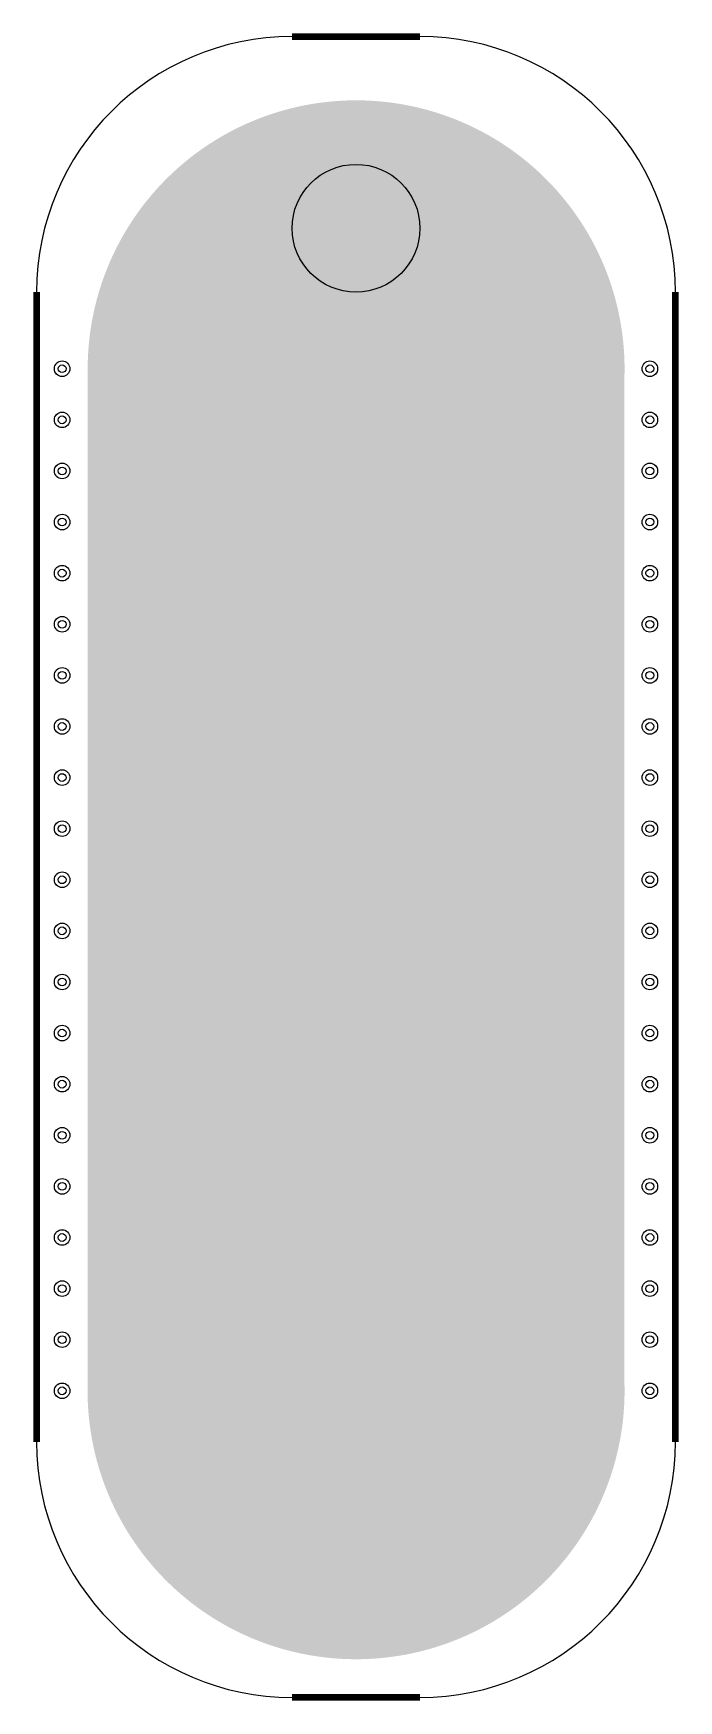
# Model space of a CAD drawing. Header units: millimetres. Extents: x -0.1 to 25.1, y -0.1 to 65.1.
import ezdxf

# ---------------------------------------------------------------- set-up
doc = ezdxf.new("R2010")
doc.units = ezdxf.units.MM
for name, color, linetype, true_color in [('BoardOutLine', 7, 'Continuous', 0xff00ff), ('BottomSilkLayer', 7, 'Continuous', 0x66cc33), ('Hole', 7, 'Continuous', 0x222222), ('Multi-Layer', 7, 'Continuous', 0xc0c0c0), ('TopSilkLayer', 7, 'Continuous', 0xffcc00)]:
    doc.layers.add(name, color=color, linetype=linetype, true_color=true_color)

msp = doc.modelspace()

# ---------------------------------------------------------------- hatches: boundary and pattern name
at = {"layer": 'BottomSilkLayer'}
for points in [[(2, 52), (2.001, 52.147), (2.004, 52.293), (2.009, 52.44), (2.016, 52.586), (2.026, 52.733), (2.037, 52.879), (2.05, 53.025), (2.065, 53.171), (2.083, 53.317), (2.102, 53.462), (2.124, 53.607), (2.147, 53.752), (2.173, 53.896), (2.2, 54.04), (2.23, 54.184), (2.261, 54.327), (2.295, 54.47), (2.33, 54.612), (2.368, 54.754), (2.407, 54.896), (2.448, 55.036), (2.492, 55.176), (2.537, 55.316), (2.584, 55.455), (2.634, 55.593), (2.685, 55.73), (2.738, 55.867), (2.793, 56.003), (2.849, 56.138), (2.908, 56.273), (2.969, 56.406), (3.031, 56.539), (3.096, 56.671), (3.162, 56.802), (3.23, 56.932), (3.299, 57.061), (3.371, 57.189), (3.444, 57.316), (3.519, 57.442), (3.596, 57.567), (3.675, 57.691), (3.755, 57.813), (3.837, 57.935), (3.921, 58.055), (4.006, 58.175), (4.093, 58.293), (4.182, 58.41), (4.272, 58.525), (4.364, 58.639), (4.458, 58.752), (4.553, 58.864), (4.649, 58.975), (4.748, 59.084), (4.847, 59.191), (4.948, 59.297), (5.051, 59.402), (5.155, 59.506), (5.261, 59.607), (5.367, 59.708), (5.476, 59.807), (5.585, 59.904), (5.697, 60), (5.809, 60.094), (5.923, 60.187), (6.037, 60.278), (6.154, 60.368), (6.271, 60.455), (6.39, 60.542), (6.51, 60.626), (6.631, 60.709), (6.753, 60.79), (6.876, 60.87), (7.001, 60.947), (7.126, 61.023), (7.253, 61.098), (7.38, 61.17), (7.509, 61.241), (7.638, 61.31), (7.769, 61.377), (7.9, 61.442), (8.032, 61.505), (8.165, 61.567), (8.299, 61.626), (8.434, 61.684), (8.57, 61.74), (8.706, 61.794), (8.843, 61.846), (8.981, 61.896), (9.12, 61.945), (9.259, 61.991), (9.399, 62.035), (9.539, 62.078), (9.68, 62.118), (9.822, 62.156), (9.964, 62.193), (10.106, 62.227), (10.249, 62.26), (10.393, 62.29), (10.537, 62.319), (10.681, 62.345), (10.825, 62.37), (10.97, 62.392), (11.116, 62.413), (11.261, 62.431), (11.407, 62.447), (11.553, 62.462), (11.699, 62.474), (11.845, 62.484), (11.992, 62.492), (12.138, 62.499), (12.285, 62.503), (12.432, 62.505), (12.578, 62.505), (12.725, 62.503), (12.872, 62.499), (13.018, 62.492), (13.165, 62.484), (13.311, 62.474), (13.457, 62.462), (13.603, 62.447), (13.749, 62.431), (13.894, 62.413), (14.04, 62.392), (14.185, 62.37), (14.329, 62.345), (14.473, 62.319), (14.617, 62.29), (14.761, 62.26), (14.904, 62.227), (15.046, 62.193), (15.188, 62.156), (15.33, 62.118), (15.471, 62.078), (15.611, 62.035), (15.751, 61.991), (15.89, 61.945), (16.029, 61.896), (16.167, 61.846), (16.304, 61.794), (16.44, 61.74), (16.576, 61.684), (16.711, 61.626), (16.845, 61.567), (16.978, 61.505), (17.11, 61.442), (17.241, 61.377), (17.372, 61.31), (17.501, 61.241), (17.63, 61.17), (17.758, 61.098), (17.884, 61.023), (18.009, 60.947), (18.134, 60.87), (18.257, 60.79), (18.379, 60.709), (18.5, 60.626), (18.62, 60.542), (18.739, 60.455), (18.856, 60.368), (18.973, 60.278), (19.087, 60.187), (19.201, 60.094), (19.314, 60), (19.425, 59.904), (19.534, 59.807), (19.643, 59.708), (19.749, 59.607), (19.855, 59.506), (19.959, 59.402), (20.062, 59.297), (20.163, 59.191), (20.262, 59.084), (20.361, 58.975), (20.457, 58.864), (20.552, 58.752), (20.646, 58.639), (20.738, 58.525), (20.828, 58.41), (20.917, 58.293), (21.004, 58.175), (21.089, 58.055), (21.173, 57.935), (21.255, 57.813), (21.335, 57.691), (21.414, 57.567), (21.491, 57.442), (21.566, 57.316), (21.639, 57.189), (21.711, 57.061), (21.78, 56.932), (21.848, 56.802), (21.914, 56.671), (21.979, 56.539), (22.041, 56.406), (22.102, 56.273), (22.161, 56.138), (22.217, 56.003), (22.272, 55.867), (22.325, 55.73), (22.376, 55.593), (22.426, 55.455), (22.473, 55.316), (22.518, 55.176), (22.562, 55.036), (22.603, 54.896), (22.643, 54.754), (22.68, 54.612), (22.715, 54.47), (22.749, 54.327), (22.78, 54.184), (22.81, 54.04), (22.837, 53.896), (22.863, 53.752), (22.886, 53.607), (22.908, 53.462), (22.927, 53.317), (22.945, 53.171), (22.96, 53.025), (22.973, 52.879), (22.984, 52.733), (22.994, 52.586), (23.001, 52.44), (23.006, 52.293), (23.009, 52.147), (23.01, 52), (23.009, 51.853), (23.006, 51.707), (23.001, 51.56), (22.994, 51.414), (22.984, 51.267), (22.973, 51.121), (22.96, 50.975), (22.945, 50.829), (22.927, 50.683), (22.908, 50.538), (22.886, 50.393), (22.863, 50.248), (22.837, 50.104), (22.81, 49.96), (22.78, 49.816), (22.749, 49.673), (22.715, 49.53), (22.68, 49.388), (22.643, 49.246), (22.603, 49.104), (22.562, 48.964), (22.518, 48.824), (22.473, 48.684), (22.426, 48.545), (22.376, 48.407), (22.325, 48.27), (22.272, 48.133), (22.217, 47.997), (22.161, 47.862), (22.102, 47.727), (22.041, 47.594), (21.979, 47.461), (21.914, 47.329), (21.848, 47.198), (21.78, 47.068), (21.711, 46.939), (21.639, 46.811), (21.566, 46.684), (21.491, 46.558), (21.414, 46.433), (21.335, 46.309), (21.255, 46.187), (21.173, 46.065), (21.089, 45.945), (21.004, 45.825), (20.917, 45.707), (20.828, 45.59), (20.738, 45.475), (20.646, 45.361), (20.552, 45.248), (20.457, 45.136), (20.361, 45.025), (20.262, 44.916), (20.163, 44.809), (20.062, 44.703), (19.959, 44.598), (19.855, 44.494), (19.749, 44.393), (19.643, 44.292), (19.534, 44.193), (19.425, 44.096), (19.314, 44), (19.201, 43.906), (19.087, 43.813), (18.973, 43.722), (18.856, 43.632), (18.739, 43.545), (18.62, 43.458), (18.5, 43.374), (18.379, 43.291), (18.257, 43.21), (18.134, 43.13), (18.009, 43.053), (17.884, 42.977), (17.758, 42.902), (17.63, 42.83), (17.501, 42.759), (17.372, 42.69), (17.241, 42.623), (17.11, 42.558), (16.978, 42.495), (16.845, 42.433), (16.711, 42.374), (16.576, 42.316), (16.44, 42.26), (16.304, 42.206), (16.167, 42.154), (16.029, 42.104), (15.89, 42.055), (15.751, 42.009), (15.611, 41.965), (15.471, 41.922), (15.33, 41.882), (15.188, 41.844), (15.046, 41.807), (14.904, 41.773), (14.761, 41.74), (14.617, 41.71), (14.473, 41.681), (14.329, 41.655), (14.185, 41.63), (14.04, 41.608), (13.894, 41.587), (13.749, 41.569), (13.603, 41.553), (13.457, 41.538), (13.311, 41.526), (13.165, 41.516), (13.018, 41.508), (12.872, 41.501), (12.725, 41.497), (12.578, 41.495), (12.432, 41.495), (12.285, 41.497), (12.138, 41.501), (11.992, 41.508), (11.845, 41.516), (11.699, 41.526), (11.553, 41.538), (11.407, 41.553), (11.261, 41.569), (11.116, 41.587), (10.97, 41.608), (10.825, 41.63), (10.681, 41.655), (10.537, 41.681), (10.393, 41.71), (10.249, 41.74), (10.106, 41.773), (9.964, 41.807), (9.822, 41.844), (9.68, 41.882), (9.539, 41.922), (9.399, 41.965), (9.259, 42.009), (9.12, 42.055), (8.981, 42.104), (8.843, 42.154), (8.706, 42.206), (8.57, 42.26), (8.434, 42.316), (8.299, 42.374), (8.165, 42.433), (8.032, 42.495), (7.9, 42.558), (7.769, 42.623), (7.638, 42.69), (7.509, 42.759), (7.38, 42.83), (7.253, 42.902), (7.126, 42.977), (7.001, 43.053), (6.876, 43.13), (6.753, 43.21), (6.631, 43.291), (6.51, 43.374), (6.39, 43.458), (6.271, 43.545), (6.154, 43.632), (6.037, 43.722), (5.923, 43.813), (5.809, 43.906), (5.697, 44), (5.585, 44.096), (5.476, 44.193), (5.367, 44.292), (5.261, 44.393), (5.155, 44.494), (5.051, 44.598), (4.948, 44.703), (4.847, 44.809), (4.748, 44.916), (4.649, 45.025), (4.553, 45.136), (4.458, 45.248), (4.364, 45.361), (4.272, 45.475), (4.182, 45.59), (4.093, 45.707), (4.006, 45.825), (3.921, 45.945), (3.837, 46.065), (3.755, 46.187), (3.675, 46.309), (3.596, 46.433), (3.519, 46.558), (3.444, 46.684), (3.371, 46.811), (3.299, 46.939), (3.23, 47.068), (3.162, 47.198), (3.096, 47.329), (3.031, 47.461), (2.969, 47.594), (2.908, 47.727), (2.849, 47.862), (2.793, 47.997), (2.738, 48.133), (2.685, 48.27), (2.634, 48.407), (2.584, 48.545), (2.537, 48.684), (2.492, 48.824), (2.448, 48.964), (2.407, 49.104), (2.368, 49.246), (2.33, 49.388), (2.295, 49.53), (2.261, 49.673), (2.23, 49.816), (2.2, 49.96), (2.173, 50.104), (2.147, 50.248), (2.124, 50.393), (2.102, 50.538), (2.083, 50.683), (2.065, 50.829), (2.05, 50.975), (2.037, 51.121), (2.026, 51.267), (2.016, 51.414), (2.009, 51.56), (2.004, 51.707), (2.001, 51.853), (2, 52)], [(2, 52), (23, 52), (23, 12), (2, 12), (2, 52)], [(1.995, 12), (1.996, 12.147), (1.999, 12.293), (2.004, 12.44), (2.011, 12.586), (2.021, 12.733), (2.032, 12.879), (2.045, 13.025), (2.061, 13.171), (2.078, 13.317), (2.097, 13.462), (2.119, 13.607), (2.142, 13.752), (2.168, 13.896), (2.195, 14.04), (2.225, 14.184), (2.256, 14.327), (2.29, 14.47), (2.325, 14.613), (2.363, 14.754), (2.402, 14.896), (2.443, 15.036), (2.487, 15.176), (2.532, 15.316), (2.579, 15.455), (2.629, 15.593), (2.68, 15.73), (2.733, 15.867), (2.788, 16.003), (2.845, 16.138), (2.903, 16.273), (2.964, 16.406), (3.026, 16.539), (3.091, 16.671), (3.157, 16.802), (3.225, 16.932), (3.294, 17.061), (3.366, 17.189), (3.439, 17.316), (3.514, 17.442), (3.591, 17.567), (3.67, 17.691), (3.75, 17.813), (3.832, 17.935), (3.916, 18.055), (4.001, 18.175), (4.088, 18.293), (4.177, 18.41), (4.267, 18.525), (4.359, 18.639), (4.453, 18.753), (4.548, 18.864), (4.644, 18.975), (4.743, 19.084), (4.842, 19.191), (4.943, 19.297), (5.046, 19.402), (5.15, 19.506), (5.256, 19.607), (5.363, 19.708), (5.471, 19.807), (5.581, 19.904), (5.692, 20), (5.804, 20.094), (5.918, 20.187), (6.033, 20.278), (6.149, 20.368), (6.266, 20.455), (6.385, 20.542), (6.505, 20.626), (6.626, 20.709), (6.748, 20.79), (6.871, 20.87), (6.996, 20.947), (7.121, 21.023), (7.248, 21.098), (7.375, 21.17), (7.504, 21.241), (7.633, 21.31), (7.764, 21.377), (7.895, 21.442), (8.027, 21.505), (8.16, 21.567), (8.294, 21.626), (8.429, 21.684), (8.565, 21.74), (8.701, 21.794), (8.838, 21.846), (8.976, 21.896), (9.115, 21.945), (9.254, 21.991), (9.394, 22.035), (9.534, 22.078), (9.675, 22.118), (9.817, 22.157), (9.959, 22.193), (10.101, 22.227), (10.244, 22.26), (10.388, 22.29), (10.532, 22.319), (10.676, 22.345), (10.82, 22.37), (10.965, 22.392), (11.111, 22.413), (11.256, 22.431), (11.402, 22.447), (11.548, 22.462), (11.694, 22.474), (11.84, 22.484), (11.987, 22.492), (12.133, 22.499), (12.28, 22.503), (12.427, 22.505), (12.573, 22.505), (12.72, 22.503), (12.867, 22.499), (13.013, 22.492), (13.16, 22.484), (13.306, 22.474), (13.452, 22.462), (13.598, 22.447), (13.744, 22.431), (13.889, 22.413), (14.035, 22.392), (14.18, 22.37), (14.324, 22.345), (14.468, 22.319), (14.612, 22.29), (14.756, 22.26), (14.899, 22.227), (15.041, 22.193), (15.184, 22.157), (15.325, 22.118), (15.466, 22.078), (15.606, 22.035), (15.746, 21.991), (15.885, 21.945), (16.024, 21.896), (16.162, 21.846), (16.299, 21.794), (16.435, 21.74), (16.571, 21.684), (16.706, 21.626), (16.84, 21.567), (16.973, 21.505), (17.105, 21.442), (17.237, 21.377), (17.367, 21.31), (17.496, 21.241), (17.625, 21.17), (17.753, 21.098), (17.879, 21.023), (18.005, 20.947), (18.129, 20.87), (18.252, 20.79), (18.374, 20.709), (18.495, 20.626), (18.615, 20.542), (18.734, 20.455), (18.851, 20.368), (18.968, 20.278), (19.083, 20.187), (19.196, 20.094), (19.309, 20), (19.42, 19.904), (19.529, 19.807), (19.638, 19.708), (19.745, 19.607), (19.85, 19.506), (19.954, 19.402), (20.057, 19.297), (20.158, 19.191), (20.258, 19.084), (20.356, 18.975), (20.452, 18.864), (20.547, 18.753), (20.641, 18.639), (20.733, 18.525), (20.823, 18.41), (20.912, 18.293), (20.999, 18.175), (21.084, 18.055), (21.168, 17.935), (21.25, 17.813), (21.33, 17.691), (21.409, 17.567), (21.486, 17.442), (21.561, 17.316), (21.634, 17.189), (21.706, 17.061), (21.775, 16.932), (21.843, 16.802), (21.91, 16.671), (21.974, 16.539), (22.036, 16.406), (22.097, 16.273), (22.156, 16.138), (22.212, 16.003), (22.267, 15.867), (22.32, 15.73), (22.372, 15.593), (22.421, 15.455), (22.468, 15.316), (22.513, 15.176), (22.557, 15.036), (22.598, 14.896), (22.638, 14.754), (22.675, 14.613), (22.711, 14.47), (22.744, 14.327), (22.775, 14.184), (22.805, 14.04), (22.832, 13.896), (22.858, 13.752), (22.881, 13.607), (22.903, 13.462), (22.922, 13.317), (22.94, 13.171), (22.955, 13.025), (22.968, 12.879), (22.979, 12.733), (22.989, 12.586), (22.996, 12.44), (23.001, 12.293), (23.004, 12.147), (23.005, 12), (23.004, 11.853), (23.001, 11.707), (22.996, 11.56), (22.989, 11.414), (22.979, 11.267), (22.968, 11.121), (22.955, 10.975), (22.94, 10.829), (22.922, 10.683), (22.903, 10.538), (22.881, 10.393), (22.858, 10.248), (22.832, 10.104), (22.805, 9.96), (22.775, 9.816), (22.744, 9.673), (22.711, 9.53), (22.675, 9.388), (22.638, 9.246), (22.598, 9.104), (22.557, 8.964), (22.513, 8.824), (22.468, 8.684), (22.421, 8.545), (22.372, 8.407), (22.32, 8.27), (22.267, 8.133), (22.212, 7.997), (22.156, 7.862), (22.097, 7.727), (22.036, 7.594), (21.974, 7.461), (21.91, 7.329), (21.843, 7.198), (21.775, 7.068), (21.706, 6.939), (21.634, 6.811), (21.561, 6.684), (21.486, 6.558), (21.409, 6.433), (21.33, 6.309), (21.25, 6.187), (21.168, 6.065), (21.084, 5.945), (20.999, 5.825), (20.912, 5.707), (20.823, 5.59), (20.733, 5.475), (20.641, 5.361), (20.547, 5.248), (20.452, 5.136), (20.356, 5.025), (20.258, 4.916), (20.158, 4.809), (20.057, 4.703), (19.954, 4.598), (19.85, 4.494), (19.745, 4.393), (19.638, 4.292), (19.529, 4.193), (19.42, 4.096), (19.309, 4), (19.196, 3.906), (19.083, 3.813), (18.968, 3.722), (18.851, 3.632), (18.734, 3.545), (18.615, 3.458), (18.495, 3.374), (18.374, 3.291), (18.252, 3.21), (18.129, 3.13), (18.005, 3.053), (17.879, 2.977), (17.753, 2.902), (17.625, 2.83), (17.496, 2.759), (17.367, 2.69), (17.237, 2.623), (17.105, 2.558), (16.973, 2.495), (16.84, 2.433), (16.706, 2.374), (16.571, 2.316), (16.435, 2.26), (16.299, 2.206), (16.162, 2.154), (16.024, 2.104), (15.885, 2.055), (15.746, 2.009), (15.606, 1.965), (15.466, 1.922), (15.325, 1.882), (15.184, 1.844), (15.041, 1.807), (14.899, 1.773), (14.756, 1.74), (14.612, 1.71), (14.468, 1.681), (14.324, 1.655), (14.18, 1.63), (14.035, 1.608), (13.889, 1.587), (13.744, 1.569), (13.598, 1.553), (13.452, 1.538), (13.306, 1.526), (13.16, 1.516), (13.013, 1.508), (12.867, 1.501), (12.72, 1.497), (12.573, 1.495), (12.427, 1.495), (12.28, 1.497), (12.133, 1.501), (11.987, 1.508), (11.84, 1.516), (11.694, 1.526), (11.548, 1.538), (11.402, 1.553), (11.256, 1.569), (11.111, 1.587), (10.965, 1.608), (10.82, 1.63), (10.676, 1.655), (10.532, 1.681), (10.388, 1.71), (10.244, 1.74), (10.101, 1.773), (9.959, 1.807), (9.817, 1.844), (9.675, 1.882), (9.534, 1.922), (9.394, 1.965), (9.254, 2.009), (9.115, 2.055), (8.976, 2.104), (8.838, 2.154), (8.701, 2.206), (8.565, 2.26), (8.429, 2.316), (8.294, 2.374), (8.16, 2.433), (8.027, 2.495), (7.895, 2.558), (7.764, 2.623), (7.633, 2.69), (7.504, 2.759), (7.375, 2.83), (7.248, 2.902), (7.121, 2.977), (6.996, 3.053), (6.871, 3.13), (6.748, 3.21), (6.626, 3.291), (6.505, 3.374), (6.385, 3.458), (6.266, 3.545), (6.149, 3.632), (6.033, 3.722), (5.918, 3.813), (5.804, 3.906), (5.692, 4), (5.581, 4.096), (5.471, 4.193), (5.363, 4.292), (5.256, 4.393), (5.15, 4.494), (5.046, 4.598), (4.943, 4.703), (4.842, 4.809), (4.743, 4.916), (4.644, 5.025), (4.548, 5.136), (4.453, 5.248), (4.359, 5.361), (4.267, 5.475), (4.177, 5.59), (4.088, 5.707), (4.001, 5.825), (3.916, 5.945), (3.832, 6.065), (3.75, 6.187), (3.67, 6.309), (3.591, 6.433), (3.514, 6.558), (3.439, 6.684), (3.366, 6.811), (3.294, 6.939), (3.225, 7.068), (3.157, 7.198), (3.091, 7.329), (3.026, 7.461), (2.964, 7.594), (2.903, 7.727), (2.845, 7.862), (2.788, 7.997), (2.733, 8.133), (2.68, 8.27), (2.629, 8.407), (2.579, 8.545), (2.532, 8.684), (2.487, 8.824), (2.443, 8.964), (2.402, 9.104), (2.363, 9.246), (2.325, 9.388), (2.29, 9.53), (2.256, 9.673), (2.225, 9.816), (2.195, 9.96), (2.168, 10.104), (2.142, 10.248), (2.119, 10.393), (2.097, 10.538), (2.078, 10.683), (2.061, 10.829), (2.045, 10.975), (2.032, 11.121), (2.021, 11.267), (2.011, 11.414), (2.004, 11.56), (1.999, 11.707), (1.996, 11.853), (1.995, 12)]]:
    msp.add_hatch(color=256, dxfattribs=at).paths.add_polyline_path(points)
at = {"layer": 'TopSilkLayer'}
for points in [[(2, 52), (2.001, 52.147), (2.004, 52.293), (2.009, 52.44), (2.016, 52.586), (2.026, 52.733), (2.037, 52.879), (2.05, 53.025), (2.065, 53.171), (2.083, 53.317), (2.102, 53.462), (2.124, 53.607), (2.147, 53.752), (2.173, 53.896), (2.2, 54.04), (2.23, 54.184), (2.261, 54.327), (2.295, 54.47), (2.33, 54.612), (2.368, 54.754), (2.407, 54.896), (2.448, 55.036), (2.492, 55.176), (2.537, 55.316), (2.584, 55.455), (2.634, 55.593), (2.685, 55.73), (2.738, 55.867), (2.793, 56.003), (2.849, 56.138), (2.908, 56.273), (2.969, 56.406), (3.031, 56.539), (3.096, 56.671), (3.162, 56.802), (3.23, 56.932), (3.299, 57.061), (3.371, 57.189), (3.444, 57.316), (3.519, 57.442), (3.596, 57.567), (3.675, 57.691), (3.755, 57.813), (3.837, 57.935), (3.921, 58.055), (4.006, 58.175), (4.093, 58.293), (4.182, 58.41), (4.272, 58.525), (4.364, 58.639), (4.458, 58.752), (4.553, 58.864), (4.649, 58.975), (4.748, 59.084), (4.847, 59.191), (4.948, 59.297), (5.051, 59.402), (5.155, 59.506), (5.261, 59.607), (5.367, 59.708), (5.476, 59.807), (5.585, 59.904), (5.697, 60), (5.809, 60.094), (5.923, 60.187), (6.037, 60.278), (6.154, 60.368), (6.271, 60.455), (6.39, 60.542), (6.51, 60.626), (6.631, 60.709), (6.753, 60.79), (6.876, 60.87), (7.001, 60.947), (7.126, 61.023), (7.253, 61.098), (7.38, 61.17), (7.509, 61.241), (7.638, 61.31), (7.769, 61.377), (7.9, 61.442), (8.032, 61.505), (8.165, 61.567), (8.299, 61.626), (8.434, 61.684), (8.57, 61.74), (8.706, 61.794), (8.843, 61.846), (8.981, 61.896), (9.12, 61.945), (9.259, 61.991), (9.399, 62.035), (9.539, 62.078), (9.68, 62.118), (9.822, 62.156), (9.964, 62.193), (10.106, 62.227), (10.249, 62.26), (10.393, 62.29), (10.537, 62.319), (10.681, 62.345), (10.825, 62.37), (10.97, 62.392), (11.116, 62.413), (11.261, 62.431), (11.407, 62.447), (11.553, 62.462), (11.699, 62.474), (11.845, 62.484), (11.992, 62.492), (12.138, 62.499), (12.285, 62.503), (12.432, 62.505), (12.578, 62.505), (12.725, 62.503), (12.872, 62.499), (13.018, 62.492), (13.165, 62.484), (13.311, 62.474), (13.457, 62.462), (13.603, 62.447), (13.749, 62.431), (13.894, 62.413), (14.04, 62.392), (14.185, 62.37), (14.329, 62.345), (14.473, 62.319), (14.617, 62.29), (14.761, 62.26), (14.904, 62.227), (15.046, 62.193), (15.188, 62.156), (15.33, 62.118), (15.471, 62.078), (15.611, 62.035), (15.751, 61.991), (15.89, 61.945), (16.029, 61.896), (16.167, 61.846), (16.304, 61.794), (16.44, 61.74), (16.576, 61.684), (16.711, 61.626), (16.845, 61.567), (16.978, 61.505), (17.11, 61.442), (17.241, 61.377), (17.372, 61.31), (17.501, 61.241), (17.63, 61.17), (17.758, 61.098), (17.884, 61.023), (18.009, 60.947), (18.134, 60.87), (18.257, 60.79), (18.379, 60.709), (18.5, 60.626), (18.62, 60.542), (18.739, 60.455), (18.856, 60.368), (18.973, 60.278), (19.087, 60.187), (19.201, 60.094), (19.314, 60), (19.425, 59.904), (19.534, 59.807), (19.643, 59.708), (19.749, 59.607), (19.855, 59.506), (19.959, 59.402), (20.062, 59.297), (20.163, 59.191), (20.262, 59.084), (20.361, 58.975), (20.457, 58.864), (20.552, 58.752), (20.646, 58.639), (20.738, 58.525), (20.828, 58.41), (20.917, 58.293), (21.004, 58.175), (21.089, 58.055), (21.173, 57.935), (21.255, 57.813), (21.335, 57.691), (21.414, 57.567), (21.491, 57.442), (21.566, 57.316), (21.639, 57.189), (21.711, 57.061), (21.78, 56.932), (21.848, 56.802), (21.914, 56.671), (21.979, 56.539), (22.041, 56.406), (22.102, 56.273), (22.161, 56.138), (22.217, 56.003), (22.272, 55.867), (22.325, 55.73), (22.376, 55.593), (22.426, 55.455), (22.473, 55.316), (22.518, 55.176), (22.562, 55.036), (22.603, 54.896), (22.643, 54.754), (22.68, 54.612), (22.715, 54.47), (22.749, 54.327), (22.78, 54.184), (22.81, 54.04), (22.837, 53.896), (22.863, 53.752), (22.886, 53.607), (22.908, 53.462), (22.927, 53.317), (22.945, 53.171), (22.96, 53.025), (22.973, 52.879), (22.984, 52.733), (22.994, 52.586), (23.001, 52.44), (23.006, 52.293), (23.009, 52.147), (23.01, 52), (23.009, 51.853), (23.006, 51.707), (23.001, 51.56), (22.994, 51.414), (22.984, 51.267), (22.973, 51.121), (22.96, 50.975), (22.945, 50.829), (22.927, 50.683), (22.908, 50.538), (22.886, 50.393), (22.863, 50.248), (22.837, 50.104), (22.81, 49.96), (22.78, 49.816), (22.749, 49.673), (22.715, 49.53), (22.68, 49.388), (22.643, 49.246), (22.603, 49.104), (22.562, 48.964), (22.518, 48.824), (22.473, 48.684), (22.426, 48.545), (22.376, 48.407), (22.325, 48.27), (22.272, 48.133), (22.217, 47.997), (22.161, 47.862), (22.102, 47.727), (22.041, 47.594), (21.979, 47.461), (21.914, 47.329), (21.848, 47.198), (21.78, 47.068), (21.711, 46.939), (21.639, 46.811), (21.566, 46.684), (21.491, 46.558), (21.414, 46.433), (21.335, 46.309), (21.255, 46.187), (21.173, 46.065), (21.089, 45.945), (21.004, 45.825), (20.917, 45.707), (20.828, 45.59), (20.738, 45.475), (20.646, 45.361), (20.552, 45.248), (20.457, 45.136), (20.361, 45.025), (20.262, 44.916), (20.163, 44.809), (20.062, 44.703), (19.959, 44.598), (19.855, 44.494), (19.749, 44.393), (19.643, 44.292), (19.534, 44.193), (19.425, 44.096), (19.314, 44), (19.201, 43.906), (19.087, 43.813), (18.973, 43.722), (18.856, 43.632), (18.739, 43.545), (18.62, 43.458), (18.5, 43.374), (18.379, 43.291), (18.257, 43.21), (18.134, 43.13), (18.009, 43.053), (17.884, 42.977), (17.758, 42.902), (17.63, 42.83), (17.501, 42.759), (17.372, 42.69), (17.241, 42.623), (17.11, 42.558), (16.978, 42.495), (16.845, 42.433), (16.711, 42.374), (16.576, 42.316), (16.44, 42.26), (16.304, 42.206), (16.167, 42.154), (16.029, 42.104), (15.89, 42.055), (15.751, 42.009), (15.611, 41.965), (15.471, 41.922), (15.33, 41.882), (15.188, 41.844), (15.046, 41.807), (14.904, 41.773), (14.761, 41.74), (14.617, 41.71), (14.473, 41.681), (14.329, 41.655), (14.185, 41.63), (14.04, 41.608), (13.894, 41.587), (13.749, 41.569), (13.603, 41.553), (13.457, 41.538), (13.311, 41.526), (13.165, 41.516), (13.018, 41.508), (12.872, 41.501), (12.725, 41.497), (12.578, 41.495), (12.432, 41.495), (12.285, 41.497), (12.138, 41.501), (11.992, 41.508), (11.845, 41.516), (11.699, 41.526), (11.553, 41.538), (11.407, 41.553), (11.261, 41.569), (11.116, 41.587), (10.97, 41.608), (10.825, 41.63), (10.681, 41.655), (10.537, 41.681), (10.393, 41.71), (10.249, 41.74), (10.106, 41.773), (9.964, 41.807), (9.822, 41.844), (9.68, 41.882), (9.539, 41.922), (9.399, 41.965), (9.259, 42.009), (9.12, 42.055), (8.981, 42.104), (8.843, 42.154), (8.706, 42.206), (8.57, 42.26), (8.434, 42.316), (8.299, 42.374), (8.165, 42.433), (8.032, 42.495), (7.9, 42.558), (7.769, 42.623), (7.638, 42.69), (7.509, 42.759), (7.38, 42.83), (7.253, 42.902), (7.126, 42.977), (7.001, 43.053), (6.876, 43.13), (6.753, 43.21), (6.631, 43.291), (6.51, 43.374), (6.39, 43.458), (6.271, 43.545), (6.154, 43.632), (6.037, 43.722), (5.923, 43.813), (5.809, 43.906), (5.697, 44), (5.585, 44.096), (5.476, 44.193), (5.367, 44.292), (5.261, 44.393), (5.155, 44.494), (5.051, 44.598), (4.948, 44.703), (4.847, 44.809), (4.748, 44.916), (4.649, 45.025), (4.553, 45.136), (4.458, 45.248), (4.364, 45.361), (4.272, 45.475), (4.182, 45.59), (4.093, 45.707), (4.006, 45.825), (3.921, 45.945), (3.837, 46.065), (3.755, 46.187), (3.675, 46.309), (3.596, 46.433), (3.519, 46.558), (3.444, 46.684), (3.371, 46.811), (3.299, 46.939), (3.23, 47.068), (3.162, 47.198), (3.096, 47.329), (3.031, 47.461), (2.969, 47.594), (2.908, 47.727), (2.849, 47.862), (2.793, 47.997), (2.738, 48.133), (2.685, 48.27), (2.634, 48.407), (2.584, 48.545), (2.537, 48.684), (2.492, 48.824), (2.448, 48.964), (2.407, 49.104), (2.368, 49.246), (2.33, 49.388), (2.295, 49.53), (2.261, 49.673), (2.23, 49.816), (2.2, 49.96), (2.173, 50.104), (2.147, 50.248), (2.124, 50.393), (2.102, 50.538), (2.083, 50.683), (2.065, 50.829), (2.05, 50.975), (2.037, 51.121), (2.026, 51.267), (2.016, 51.414), (2.009, 51.56), (2.004, 51.707), (2.001, 51.853), (2, 52)], [(2, 52), (23, 52), (23, 12), (2, 12), (2, 52)], [(2, 12), (2.001, 12.147), (2.004, 12.293), (2.009, 12.44), (2.016, 12.586), (2.026, 12.733), (2.037, 12.879), (2.05, 13.025), (2.065, 13.171), (2.083, 13.317), (2.102, 13.462), (2.124, 13.607), (2.147, 13.752), (2.173, 13.896), (2.2, 14.04), (2.23, 14.184), (2.261, 14.327), (2.295, 14.47), (2.33, 14.612), (2.368, 14.754), (2.407, 14.896), (2.448, 15.036), (2.492, 15.176), (2.537, 15.316), (2.584, 15.455), (2.634, 15.593), (2.685, 15.73), (2.738, 15.867), (2.793, 16.003), (2.849, 16.138), (2.908, 16.273), (2.969, 16.406), (3.031, 16.539), (3.096, 16.671), (3.162, 16.802), (3.23, 16.932), (3.299, 17.061), (3.371, 17.189), (3.444, 17.316), (3.519, 17.442), (3.596, 17.567), (3.675, 17.691), (3.755, 17.813), (3.837, 17.935), (3.921, 18.055), (4.006, 18.175), (4.093, 18.293), (4.182, 18.41), (4.272, 18.525), (4.364, 18.639), (4.458, 18.752), (4.553, 18.864), (4.649, 18.975), (4.748, 19.084), (4.847, 19.191), (4.948, 19.297), (5.051, 19.402), (5.155, 19.506), (5.261, 19.607), (5.367, 19.708), (5.476, 19.807), (5.585, 19.904), (5.697, 20), (5.809, 20.094), (5.923, 20.187), (6.037, 20.278), (6.154, 20.368), (6.271, 20.455), (6.39, 20.542), (6.51, 20.626), (6.631, 20.709), (6.753, 20.79), (6.876, 20.87), (7.001, 20.947), (7.126, 21.023), (7.253, 21.098), (7.38, 21.17), (7.509, 21.241), (7.638, 21.31), (7.769, 21.377), (7.9, 21.442), (8.032, 21.505), (8.165, 21.567), (8.299, 21.626), (8.434, 21.684), (8.57, 21.74), (8.706, 21.794), (8.843, 21.846), (8.981, 21.896), (9.12, 21.945), (9.259, 21.991), (9.399, 22.035), (9.539, 22.078), (9.68, 22.118), (9.822, 22.156), (9.964, 22.193), (10.106, 22.227), (10.249, 22.26), (10.393, 22.29), (10.537, 22.319), (10.681, 22.345), (10.825, 22.37), (10.97, 22.392), (11.116, 22.413), (11.261, 22.431), (11.407, 22.447), (11.553, 22.462), (11.699, 22.474), (11.845, 22.484), (11.992, 22.492), (12.138, 22.499), (12.285, 22.503), (12.432, 22.505), (12.578, 22.505), (12.725, 22.503), (12.872, 22.499), (13.018, 22.492), (13.165, 22.484), (13.311, 22.474), (13.457, 22.462), (13.603, 22.447), (13.749, 22.431), (13.894, 22.413), (14.04, 22.392), (14.185, 22.37), (14.329, 22.345), (14.473, 22.319), (14.617, 22.29), (14.761, 22.26), (14.904, 22.227), (15.046, 22.193), (15.188, 22.156), (15.33, 22.118), (15.471, 22.078), (15.611, 22.035), (15.751, 21.991), (15.89, 21.945), (16.029, 21.896), (16.167, 21.846), (16.304, 21.794), (16.44, 21.74), (16.576, 21.684), (16.711, 21.626), (16.845, 21.567), (16.978, 21.505), (17.11, 21.442), (17.241, 21.377), (17.372, 21.31), (17.501, 21.241), (17.63, 21.17), (17.758, 21.098), (17.884, 21.023), (18.009, 20.947), (18.134, 20.87), (18.257, 20.79), (18.379, 20.709), (18.5, 20.626), (18.62, 20.542), (18.739, 20.455), (18.856, 20.368), (18.973, 20.278), (19.087, 20.187), (19.201, 20.094), (19.314, 20), (19.425, 19.904), (19.534, 19.807), (19.643, 19.708), (19.749, 19.607), (19.855, 19.506), (19.959, 19.402), (20.062, 19.297), (20.163, 19.191), (20.262, 19.084), (20.361, 18.975), (20.457, 18.864), (20.552, 18.752), (20.646, 18.639), (20.738, 18.525), (20.828, 18.41), (20.917, 18.293), (21.004, 18.175), (21.089, 18.055), (21.173, 17.935), (21.255, 17.813), (21.335, 17.691), (21.414, 17.567), (21.491, 17.442), (21.566, 17.316), (21.639, 17.189), (21.711, 17.061), (21.78, 16.932), (21.848, 16.802), (21.914, 16.671), (21.979, 16.539), (22.041, 16.406), (22.102, 16.273), (22.161, 16.138), (22.217, 16.003), (22.272, 15.867), (22.325, 15.73), (22.376, 15.593), (22.426, 15.455), (22.473, 15.316), (22.518, 15.176), (22.562, 15.036), (22.603, 14.896), (22.643, 14.754), (22.68, 14.612), (22.715, 14.47), (22.749, 14.327), (22.78, 14.184), (22.81, 14.04), (22.837, 13.896), (22.863, 13.752), (22.886, 13.607), (22.908, 13.462), (22.927, 13.317), (22.945, 13.171), (22.96, 13.025), (22.973, 12.879), (22.984, 12.733), (22.994, 12.586), (23.001, 12.44), (23.006, 12.293), (23.009, 12.147), (23.01, 12), (23.009, 11.853), (23.006, 11.707), (23.001, 11.56), (22.994, 11.414), (22.984, 11.267), (22.973, 11.121), (22.96, 10.975), (22.945, 10.829), (22.927, 10.683), (22.908, 10.538), (22.886, 10.393), (22.863, 10.248), (22.837, 10.104), (22.81, 9.96), (22.78, 9.816), (22.749, 9.673), (22.715, 9.53), (22.68, 9.388), (22.643, 9.246), (22.603, 9.104), (22.562, 8.964), (22.518, 8.824), (22.473, 8.684), (22.426, 8.545), (22.376, 8.407), (22.325, 8.27), (22.272, 8.133), (22.217, 7.997), (22.161, 7.862), (22.102, 7.727), (22.041, 7.594), (21.979, 7.461), (21.914, 7.329), (21.848, 7.198), (21.78, 7.068), (21.711, 6.939), (21.639, 6.811), (21.566, 6.684), (21.491, 6.558), (21.414, 6.433), (21.335, 6.309), (21.255, 6.187), (21.173, 6.065), (21.089, 5.945), (21.004, 5.825), (20.917, 5.707), (20.828, 5.59), (20.738, 5.475), (20.646, 5.361), (20.552, 5.248), (20.457, 5.136), (20.361, 5.025), (20.262, 4.916), (20.163, 4.809), (20.062, 4.703), (19.959, 4.598), (19.855, 4.494), (19.749, 4.393), (19.643, 4.292), (19.534, 4.193), (19.425, 4.096), (19.314, 4), (19.201, 3.906), (19.087, 3.813), (18.973, 3.722), (18.856, 3.632), (18.739, 3.545), (18.62, 3.458), (18.5, 3.374), (18.379, 3.291), (18.257, 3.21), (18.134, 3.13), (18.009, 3.053), (17.884, 2.977), (17.758, 2.902), (17.63, 2.83), (17.501, 2.759), (17.372, 2.69), (17.241, 2.623), (17.11, 2.558), (16.978, 2.495), (16.845, 2.433), (16.711, 2.374), (16.576, 2.316), (16.44, 2.26), (16.304, 2.206), (16.167, 2.154), (16.029, 2.104), (15.89, 2.055), (15.751, 2.009), (15.611, 1.965), (15.471, 1.922), (15.33, 1.882), (15.188, 1.844), (15.046, 1.807), (14.904, 1.773), (14.761, 1.74), (14.617, 1.71), (14.473, 1.681), (14.329, 1.655), (14.185, 1.63), (14.04, 1.608), (13.894, 1.587), (13.749, 1.569), (13.603, 1.553), (13.457, 1.538), (13.311, 1.526), (13.165, 1.516), (13.018, 1.508), (12.872, 1.501), (12.725, 1.497), (12.578, 1.495), (12.432, 1.495), (12.285, 1.497), (12.138, 1.501), (11.992, 1.508), (11.845, 1.516), (11.699, 1.526), (11.553, 1.538), (11.407, 1.553), (11.261, 1.569), (11.116, 1.587), (10.97, 1.608), (10.825, 1.63), (10.681, 1.655), (10.537, 1.681), (10.393, 1.71), (10.249, 1.74), (10.106, 1.773), (9.964, 1.807), (9.822, 1.844), (9.68, 1.882), (9.539, 1.922), (9.399, 1.965), (9.259, 2.009), (9.12, 2.055), (8.981, 2.104), (8.843, 2.154), (8.706, 2.206), (8.57, 2.26), (8.434, 2.316), (8.299, 2.374), (8.165, 2.433), (8.032, 2.495), (7.9, 2.558), (7.769, 2.623), (7.638, 2.69), (7.509, 2.759), (7.38, 2.83), (7.253, 2.902), (7.126, 2.977), (7.001, 3.053), (6.876, 3.13), (6.753, 3.21), (6.631, 3.291), (6.51, 3.374), (6.39, 3.458), (6.271, 3.545), (6.154, 3.632), (6.037, 3.722), (5.923, 3.813), (5.809, 3.906), (5.697, 4), (5.585, 4.096), (5.476, 4.193), (5.367, 4.292), (5.261, 4.393), (5.155, 4.494), (5.051, 4.598), (4.948, 4.703), (4.847, 4.809), (4.748, 4.916), (4.649, 5.025), (4.553, 5.136), (4.458, 5.248), (4.364, 5.361), (4.272, 5.475), (4.182, 5.59), (4.093, 5.707), (4.006, 5.825), (3.921, 5.945), (3.837, 6.065), (3.755, 6.187), (3.675, 6.309), (3.596, 6.433), (3.519, 6.558), (3.444, 6.684), (3.371, 6.811), (3.299, 6.939), (3.23, 7.068), (3.162, 7.198), (3.096, 7.329), (3.031, 7.461), (2.969, 7.594), (2.908, 7.727), (2.849, 7.862), (2.793, 7.997), (2.738, 8.133), (2.685, 8.27), (2.634, 8.407), (2.584, 8.545), (2.537, 8.684), (2.492, 8.824), (2.448, 8.964), (2.407, 9.104), (2.368, 9.246), (2.33, 9.388), (2.295, 9.53), (2.261, 9.673), (2.23, 9.816), (2.2, 9.96), (2.173, 10.104), (2.147, 10.248), (2.124, 10.393), (2.102, 10.538), (2.083, 10.683), (2.065, 10.829), (2.05, 10.975), (2.037, 11.121), (2.026, 11.267), (2.016, 11.414), (2.009, 11.56), (2.004, 11.707), (2.001, 11.853), (2, 12)]]:
    msp.add_hatch(color=256, dxfattribs=at).paths.add_polyline_path(points)

# ---------------------------------------------------------------- linework, layer by layer
at = {"layer": 'BoardOutLine', "const_width": 0.254}
for points in [[(10, 65), (15, 65)], [(0, 10), (0, 55)], [(25, 55), (25, 10)], [(15, 0), (10, 0)]]:
    msp.add_lwpolyline(points, dxfattribs=at)
at = {"layer": 'BoardOutLine'}
for centre, start, end in [((10, 55), 90, 180), ((15, 55), 360, 90), ((10, 10), 180, 270), ((15, 10), 270, 0)]:
    msp.add_arc(centre, 10, start, end, dxfattribs=at)
at = {"layer": 'Hole'}
for centre in [(1, 52), (24, 52), (1, 50), (24, 50), (1, 48), (24, 48), (1, 46), (24, 46), (1, 44), (24, 44), (1, 42), (24, 42), (1, 40), (24, 40), (1, 38), (24, 38), (1, 36), (24, 36), (1, 34), (24, 34), (1, 32), (24, 32), (1, 30), (24, 30), (1, 28), (24, 28), (1, 26), (24, 26), (1, 24), (24, 24), (1, 22), (24, 22), (1, 20), (24, 20), (1, 18), (24, 18), (1, 16), (24, 16), (1, 14), (24, 14), (1, 12), (24, 12)]:
    msp.add_circle(centre, 0.152, dxfattribs=at)
at = {"layer": 'Multi-Layer'}
for centre, radius in [((12.5, 57.5), 2.5), ((1, 52), 0.305), ((24, 52), 0.305), ((1, 50), 0.305), ((24, 50), 0.305), ((1, 48), 0.305), ((24, 48), 0.305), ((1, 46), 0.305), ((24, 46), 0.305), ((1, 44), 0.305), ((24, 44), 0.305), ((1, 42), 0.305), ((24, 42), 0.305), ((1, 40), 0.305), ((24, 40), 0.305), ((1, 38), 0.305), ((24, 38), 0.305), ((1, 36), 0.305), ((24, 36), 0.305), ((1, 34), 0.305), ((24, 34), 0.305), ((1, 32), 0.305), ((24, 32), 0.305), ((1, 30), 0.305), ((24, 30), 0.305), ((1, 28), 0.305), ((24, 28), 0.305), ((1, 26), 0.305), ((24, 26), 0.305), ((1, 24), 0.305), ((24, 24), 0.305), ((1, 22), 0.305), ((24, 22), 0.305), ((1, 20), 0.305), ((24, 20), 0.305), ((1, 18), 0.305), ((24, 18), 0.305), ((1, 16), 0.305), ((24, 16), 0.305), ((1, 14), 0.305), ((24, 14), 0.305), ((1, 12), 0.305), ((24, 12), 0.305)]:
    msp.add_circle(centre, radius, dxfattribs=at)

doc.saveas('drawing.dxf')
